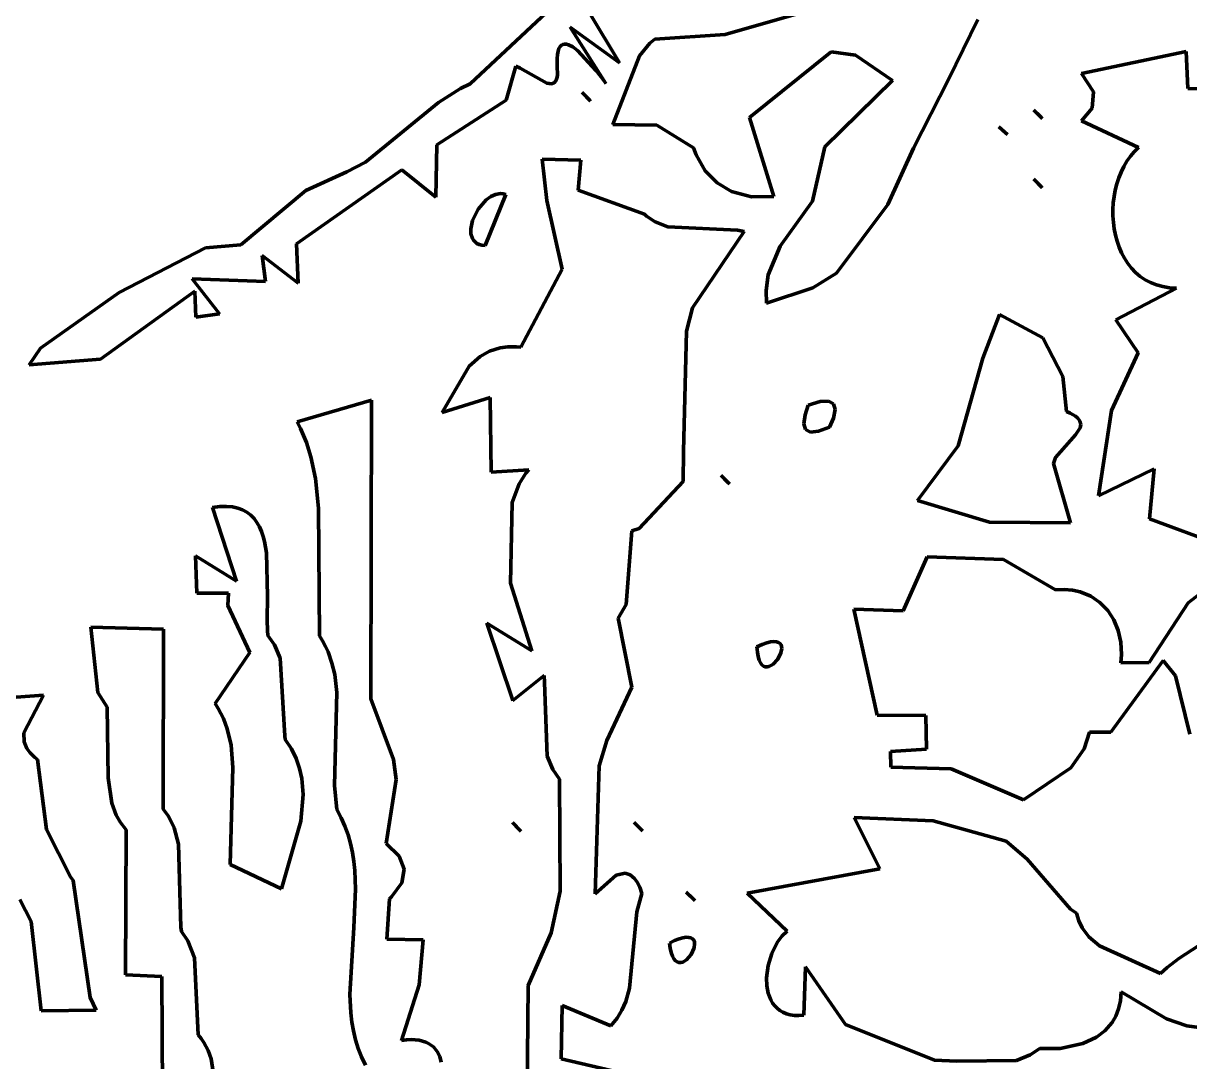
# Model space of a CAD drawing. Header units: millimetres. Extents: x 0 to 6.58, y 0 to 6.88.
# Drawn here: x 0.487 to 1.419, y 1.959 to 2.789 of the extents above; entities that cross this region are included whole.
import ezdxf

# ---------------------------------------------------------------- set-up
doc = ezdxf.new("R2010")
doc.units = ezdxf.units.MM
doc.layers.add('color#020202ff', color=7, linetype='CONTINUOUS', lineweight=100)
doc.layers.add('color#ffffffff', color=7, linetype='CONTINUOUS', lineweight=100)

msp = doc.modelspace()

# ---------------------------------------------------------------- linework, layer by layer
at = {"layer": 'color#020202ff'}
for p, q in [((0.84365, 2.74042), (0.92343, 2.81502)), ((0.93861, 2.79799), (0.96325, 2.75735)), ((1.04767, 2.77985), (1.10441, 2.79632)), ((1.24959, 2.79206), (1.22615, 2.74393)), ((0.96325, 2.75735), (0.92357, 2.78573)), ((0.92357, 2.78573), (0.95231, 2.74068)), ((0.99151, 2.77629), (1.04767, 2.77985)), ((0.91564, 2.77026), (0.91475, 2.76865)), ((0.9167, 2.77139), (0.91564, 2.77026)), ((0.91791, 2.77207), (0.9167, 2.77139)), ((0.91927, 2.77235), (0.91791, 2.77207)), ((0.92075, 2.77225), (0.91927, 2.77235)), ((0.92234, 2.7718), (0.92075, 2.77225)), ((0.92578, 2.76999), (0.92234, 2.7718)), ((0.92949, 2.76717), (0.92578, 2.76999)), ((0.97901, 2.76289), (0.98725, 2.77295)), ((0.98725, 2.77295), (0.99151, 2.77629)), ((0.91327, 2.76068), (0.91322, 2.75686)), ((0.91355, 2.76389), (0.91327, 2.76068)), ((0.91405, 2.76654), (0.91355, 2.76389)), ((0.91475, 2.76865), (0.91405, 2.76654)), ((0.94441, 2.75094), (0.92949, 2.76717)), ((0.95789, 2.70792), (0.97901, 2.76289)), ((1.13225, 2.76601), (1.06718, 2.7135)), ((1.15168, 2.76349), (1.13225, 2.76601)), ((1.18139, 2.74314), (1.15168, 2.76349)), ((1.3325, 2.74881), (1.41622, 2.76643)), ((1.41622, 2.76643), (1.41731, 2.73682)), ((0.88029, 2.75461), (0.87249, 2.72738)), ((0.88378, 2.7531), (0.88029, 2.75461)), ((0.90499, 2.7411), (0.88378, 2.7531)), ((0.91322, 2.75686), (0.91342, 2.75241)), ((0.91342, 2.75241), (0.91355, 2.74985)), ((0.95024, 2.74341), (0.94441, 2.75094)), ((0.90876, 2.74063), (0.90499, 2.7411)), ((0.91078, 2.74132), (0.90876, 2.74063)), ((0.91231, 2.74298), (0.91078, 2.74132)), ((0.91287, 2.74423), (0.91231, 2.74298)), ((0.91326, 2.74578), (0.91287, 2.74423)), ((0.9135, 2.74764), (0.91326, 2.74578)), ((0.91355, 2.74985), (0.9135, 2.74764)), ((0.95231, 2.74068), (0.95024, 2.74341)), ((1.1272, 2.69011), (1.18139, 2.74314)), ((1.22615, 2.74393), (1.19819, 2.689)), ((1.34216, 2.73417), (1.3325, 2.74881)), ((0.81848, 2.72556), (0.83601, 2.73682)), ((0.83601, 2.73682), (0.84365, 2.74042)), ((0.93325, 2.73359), (0.94002, 2.7268)), ((0.93852, 2.7283), (0.93325, 2.73359)), ((1.34109, 2.7211), (1.34216, 2.73417)), ((1.41731, 2.73682), (1.44571, 2.73582)), ((0.76022, 2.67779), (0.81848, 2.72556)), ((0.87249, 2.72738), (0.81724, 2.69183)), ((0.94002, 2.7268), (0.93852, 2.7283)), ((1.06718, 2.7135), (1.08654, 2.65041)), ((1.29433, 2.71957), (1.30112, 2.71281)), ((1.29961, 2.71431), (1.29433, 2.71957)), ((1.30112, 2.71281), (1.29961, 2.71431)), ((1.33235, 2.71098), (1.34109, 2.7211)), ((0.99286, 2.70738), (0.95789, 2.70792)), ((1.02241, 2.68945), (0.99286, 2.70738)), ((1.26634, 2.70619), (1.27331, 2.69992)), ((1.27176, 2.70131), (1.26634, 2.70619)), ((1.37791, 2.68957), (1.33235, 2.71098)), ((1.27331, 2.69992), (1.27176, 2.70131)), ((0.81724, 2.69183), (0.81629, 2.64983)), ((1.02449, 2.68366), (1.02241, 2.68945)), ((1.11741, 2.64678), (1.1272, 2.69011)), ((1.19819, 2.689), (1.17758, 2.64421)), ((1.37149, 2.68263), (1.37455, 2.68627)), ((1.37455, 2.68627), (1.37791, 2.68957)), ((0.74514, 2.67014), (0.76022, 2.67779)), ((0.9014, 2.68039), (0.93221, 2.67958)), ((0.90492, 2.64715), (0.9014, 2.68039)), ((0.93221, 2.67958), (0.93012, 2.65558)), ((1.03157, 2.67111), (1.02449, 2.68366)), ((1.36626, 2.67448), (1.36872, 2.67869)), ((1.36872, 2.67869), (1.37149, 2.68263)), ((0.78905, 2.67166), (0.70483, 2.61271)), ((0.71238, 2.65531), (0.74514, 2.67014)), ((0.81629, 2.64983), (0.78905, 2.67166)), ((1.04109, 2.66139), (1.03157, 2.67111)), ((1.36223, 2.66537), (1.36409, 2.67003)), ((1.36409, 2.67003), (1.36626, 2.67448)), ((1.05265, 2.65458), (1.04109, 2.66139)), ((1.29428, 2.6642), (1.30103, 2.65739)), ((1.29953, 2.6589), (1.29428, 2.6642)), ((1.30103, 2.65739), (1.29953, 2.6589)), ((1.35943, 2.65557), (1.36068, 2.66054)), ((1.36068, 2.66054), (1.36223, 2.66537)), ((0.6604, 2.61184), (0.71238, 2.65531)), ((0.87215, 2.65216), (0.85571, 2.6113)), ((0.85649, 2.64769), (0.8602, 2.65041)), ((0.8602, 2.65041), (0.86412, 2.65219)), ((0.86412, 2.65219), (0.86814, 2.65284)), ((0.86814, 2.65284), (0.87015, 2.65268)), ((0.87015, 2.65268), (0.87215, 2.65216)), ((0.93012, 2.65558), (0.98323, 2.63644)), ((1.06871, 2.65031), (1.05265, 2.65458)), ((1.08654, 2.65041), (1.06871, 2.65031)), ((1.35787, 2.64534), (1.35849, 2.65049)), ((1.35849, 2.65049), (1.35943, 2.65557)), ((0.84572, 2.63134), (0.85008, 2.64023)), ((0.85008, 2.64023), (0.85649, 2.64769)), ((0.91729, 2.59245), (0.90492, 2.64715)), ((1.09153, 2.61067), (1.11741, 2.64678)), ((1.17758, 2.64421), (1.1365, 2.58929)), ((1.35756, 2.64015), (1.35787, 2.64534)), ((1.35757, 2.63495), (1.35756, 2.64015)), ((0.84429, 2.62467), (0.84572, 2.63134)), ((0.98323, 2.63644), (0.98474, 2.63486)), ((0.98474, 2.63486), (0.99167, 2.63015)), ((0.99167, 2.63015), (1.00175, 2.62629)), ((1.3579, 2.62978), (1.35757, 2.63495)), ((1.35855, 2.62466), (1.3579, 2.62978)), ((0.84441, 2.62058), (0.84429, 2.62467)), ((0.84551, 2.617), (0.84441, 2.62058)), ((1.00175, 2.62629), (1.05758, 2.62356)), ((1.06289, 2.62261), (1.02161, 2.56145)), ((1.05758, 2.62356), (1.06289, 2.62261)), ((1.35953, 2.61964), (1.35855, 2.62466)), ((0.63216, 2.60932), (0.6604, 2.61184)), ((0.70483, 2.61271), (0.70616, 2.58124)), ((0.84646, 2.61547), (0.84551, 2.617)), ((0.84769, 2.61414), (0.84646, 2.61547)), ((0.84922, 2.61303), (0.84769, 2.61414)), ((0.85106, 2.61217), (0.84922, 2.61303)), ((0.85322, 2.61159), (0.85106, 2.61217)), ((0.85571, 2.6113), (0.85322, 2.61159)), ((1.08196, 2.58791), (1.09153, 2.61067)), ((1.36083, 2.61473), (1.35953, 2.61964)), ((1.36246, 2.60999), (1.36083, 2.61473)), ((0.56322, 2.57383), (0.63216, 2.60932)), ((0.70616, 2.58124), (0.67744, 2.6032)), ((0.67744, 2.6032), (0.68015, 2.5826)), ((1.36442, 2.60543), (1.36246, 2.60999)), ((1.36672, 2.6011), (1.36442, 2.60543)), ((0.88422, 2.52992), (0.91729, 2.59245)), ((1.36935, 2.59703), (1.36672, 2.6011)), ((1.37232, 2.59324), (1.36935, 2.59703)), ((1.37562, 2.58977), (1.37232, 2.59324)), ((0.68015, 2.5826), (0.62147, 2.58458)), ((0.62147, 2.58458), (0.64331, 2.55675)), ((1.08025, 2.57536), (1.08196, 2.58791)), ((1.1365, 2.58929), (1.11767, 2.57746)), ((1.37928, 2.58666), (1.37562, 2.58977)), ((1.38327, 2.58394), (1.37928, 2.58666)), ((1.38761, 2.58164), (1.38327, 2.58394)), ((0.50029, 2.52928), (0.56322, 2.57383)), ((0.62376, 2.57478), (0.54828, 2.52045)), ((0.62457, 2.55415), (0.62376, 2.57478)), ((1.08073, 2.56527), (1.08025, 2.57536)), ((1.11767, 2.57746), (1.08073, 2.56527)), ((1.35985, 2.55177), (1.4085, 2.5773)), ((1.39231, 2.57979), (1.38761, 2.58164)), ((1.39735, 2.57843), (1.39231, 2.57979)), ((1.40275, 2.57759), (1.39735, 2.57843)), ((1.4085, 2.5773), (1.40275, 2.57759)), ((0.64331, 2.55675), (0.62457, 2.55415)), ((1.02161, 2.56145), (1.01672, 2.54286)), ((1.25363, 2.52131), (1.26681, 2.55615)), ((1.26681, 2.55615), (1.30141, 2.53741)), ((1.37764, 2.52559), (1.35985, 2.55177)), ((1.01672, 2.54286), (1.01435, 2.44677)), ((1.30141, 2.53741), (1.31764, 2.50666)), ((0.49123, 2.51584), (0.50029, 2.52928)), ((0.85178, 2.52261), (0.85929, 2.52689)), ((0.85929, 2.52689), (0.86776, 2.5296)), ((0.86776, 2.5296), (0.87397, 2.5304)), ((0.87397, 2.5304), (0.88068, 2.53032)), ((0.88068, 2.53032), (0.88422, 2.52992)), ((0.54828, 2.52045), (0.49123, 2.51584)), ((0.84307, 2.51488), (0.85178, 2.52261)), ((1.23395, 2.45111), (1.25363, 2.52131)), ((1.35648, 2.47947), (1.37764, 2.52559)), ((0.8214, 2.47771), (0.84307, 2.51488)), ((1.31764, 2.50666), (1.32055, 2.47854)), ((0.8598, 2.48981), (0.8214, 2.47771)), ((0.86046, 2.43026), (0.8598, 2.48981)), ((0.70543, 2.47048), (0.76485, 2.48778)), ((0.76485, 2.48778), (0.76432, 2.24908)), ((1.11149, 2.47596), (1.11407, 2.48366)), ((1.11407, 2.48366), (1.12342, 2.48649)), ((1.12342, 2.48649), (1.1301, 2.48687)), ((1.1301, 2.48687), (1.1341, 2.48482)), ((1.13544, 2.48033), (1.13409, 2.4734)), ((1.1341, 2.48482), (1.13544, 2.48033)), ((1.11048, 2.46871), (1.11149, 2.47596)), ((1.13409, 2.4734), (1.13109, 2.46609)), ((1.32055, 2.47854), (1.32338, 2.47731)), ((1.32338, 2.47731), (1.32575, 2.47605)), ((1.32575, 2.47605), (1.32768, 2.47478)), ((1.32768, 2.47478), (1.32921, 2.4735)), ((1.32921, 2.4735), (1.33036, 2.4722)), ((1.33036, 2.4722), (1.33115, 2.47089)), ((1.33115, 2.47089), (1.33177, 2.46822)), ((1.34592, 2.4112), (1.35648, 2.47947)), ((0.7082, 2.46498), (0.70543, 2.47048)), ((0.71286, 2.45381), (0.7082, 2.46498)), ((1.11194, 2.4641), (1.11048, 2.46871)), ((1.11586, 2.46212), (1.11194, 2.4641)), ((1.12224, 2.46279), (1.11586, 2.46212)), ((1.13109, 2.46609), (1.12224, 2.46279)), ((1.33128, 2.46549), (1.32777, 2.45988)), ((1.33177, 2.46822), (1.33128, 2.46549)), ((0.71646, 2.44244), (0.71286, 2.45381)), ((1.32777, 2.45988), (1.31177, 2.44175)), ((1.01435, 2.44677), (1.01405, 2.42279)), ((1.20139, 2.40744), (1.23395, 2.45111)), ((0.72014, 2.42508), (0.71646, 2.44244)), ((1.31046, 2.43855), (1.31013, 2.43693)), ((1.31013, 2.43693), (1.32372, 2.38969)), ((1.31177, 2.44175), (1.31046, 2.43855)), ((0.7225, 2.40146), (0.72014, 2.42508)), ((0.89054, 2.43189), (0.86046, 2.43026)), ((0.88304, 2.4208), (0.88839, 2.4292)), ((0.88839, 2.4292), (0.89054, 2.43189)), ((1.04438, 2.42758), (1.05099, 2.42068)), ((1.04952, 2.42221), (1.04438, 2.42758)), ((1.39057, 2.43277), (1.34592, 2.4112)), ((1.38686, 2.39272), (1.39057, 2.43277)), ((0.87732, 2.40593), (0.88304, 2.4208)), ((1.01405, 2.42279), (0.97895, 2.38523)), ((1.05099, 2.42068), (1.04952, 2.42221)), ((0.87608, 2.34146), (0.87732, 2.40593)), ((1.25897, 2.3901), (1.20139, 2.40744)), ((0.63778, 2.40199), (0.64361, 2.40268)), ((0.65689, 2.34304), (0.63778, 2.40199)), ((0.64361, 2.40268), (0.64891, 2.4028)), ((0.64891, 2.4028), (0.65371, 2.40236)), ((0.65371, 2.40236), (0.65803, 2.40141)), ((0.65803, 2.40141), (0.66189, 2.39997)), ((0.66189, 2.39997), (0.66533, 2.39807)), ((0.66533, 2.39807), (0.66836, 2.39575)), ((0.72322, 2.29939), (0.7225, 2.40146)), ((0.66836, 2.39575), (0.67101, 2.39303)), ((0.67101, 2.39303), (0.67331, 2.38995)), ((0.67331, 2.38995), (0.67527, 2.38654)), ((1.32372, 2.38969), (1.25897, 2.3901)), ((1.44454, 2.37134), (1.38686, 2.39272)), ((0.67527, 2.38654), (0.67693, 2.38282)), ((0.67693, 2.38282), (0.67831, 2.37883)), ((0.67831, 2.37883), (0.67942, 2.37461)), ((0.97287, 2.38328), (0.96837, 2.32435)), ((0.97895, 2.38523), (0.97287, 2.38328)), ((0.67942, 2.37461), (0.68098, 2.36556)), ((0.62515, 2.33333), (0.62429, 2.36334)), ((0.62429, 2.36334), (0.65689, 2.34304)), ((0.68098, 2.36556), (0.68185, 2.3309)), ((1.18988, 2.31924), (1.20906, 2.36233)), ((1.20906, 2.36233), (1.26999, 2.36044)), ((1.26999, 2.36044), (1.31158, 2.3361)), ((0.89307, 2.28744), (0.87608, 2.34146)), ((0.65054, 2.33333), (0.62515, 2.33333)), ((0.65005, 2.32346), (0.65054, 2.33333)), ((0.68185, 2.3309), (0.6815, 2.31195)), ((1.31158, 2.3361), (1.31862, 2.33638)), ((1.31862, 2.33638), (1.32524, 2.33579)), ((1.32524, 2.33579), (1.33144, 2.33439)), ((1.33144, 2.33439), (1.33988, 2.33089)), ((1.33988, 2.33089), (1.34722, 2.32587)), ((1.41763, 2.32579), (1.42702, 2.33283)), ((0.66766, 2.2859), (0.65005, 2.32346)), ((0.96837, 2.32435), (0.96204, 2.31346)), ((1.34722, 2.32587), (1.35337, 2.31952)), ((1.38648, 2.27791), (1.41763, 2.32579)), ((0.96204, 2.31346), (0.97295, 2.25817)), ((1.16914, 2.23597), (1.15034, 2.32054)), ((1.15034, 2.32054), (1.18988, 2.31924)), ((1.35337, 2.31952), (1.35825, 2.31202)), ((0.54045, 2.30627), (0.59854, 2.3046)), ((0.54602, 2.25413), (0.54045, 2.30627)), ((0.59854, 2.3046), (0.59838, 2.16086)), ((0.6815, 2.31195), (0.68172, 2.30352)), ((0.68172, 2.30352), (0.68201, 2.29967)), ((0.87776, 2.2476), (0.85714, 2.30934)), ((0.85714, 2.30934), (0.89307, 2.28744)), ((1.35825, 2.31202), (1.36178, 2.30356)), ((1.36178, 2.30356), (1.36388, 2.29432)), ((0.68201, 2.29967), (0.68733, 2.29217)), ((0.72584, 2.29519), (0.72322, 2.29939)), ((0.72814, 2.29091), (0.72584, 2.29519)), ((1.07723, 2.29238), (1.08086, 2.29366)), ((1.08086, 2.29366), (1.08395, 2.29442)), ((1.08395, 2.29442), (1.08652, 2.29471)), ((1.08652, 2.29471), (1.0886, 2.29457)), ((1.0886, 2.29457), (1.09024, 2.29406)), ((1.09024, 2.29406), (1.09145, 2.29322)), ((1.36388, 2.29432), (1.36446, 2.28448)), ((0.63999, 2.24526), (0.66766, 2.2859)), ((0.68733, 2.29217), (0.69196, 2.28145)), ((0.73014, 2.28654), (0.72814, 2.29091)), ((0.73329, 2.27758), (0.73014, 2.28654)), ((1.07302, 2.29053), (1.07723, 2.29238)), ((1.07337, 2.28626), (1.07302, 2.29053)), ((1.07397, 2.28273), (1.07337, 2.28626)), ((1.09223, 2.28583), (1.08958, 2.28059)), ((1.09145, 2.29322), (1.09227, 2.2921)), ((1.09285, 2.28923), (1.09223, 2.28583)), ((1.09227, 2.2921), (1.09272, 2.29076)), ((1.09272, 2.29076), (1.09285, 2.28923)), ((1.36446, 2.28448), (1.36396, 2.27769)), ((0.69196, 2.28145), (0.69564, 2.2194)), ((0.73547, 2.26834), (0.73329, 2.27758)), ((1.0748, 2.27989), (1.07397, 2.28273)), ((1.07581, 2.2777), (1.0748, 2.27989)), ((1.07697, 2.2761), (1.07581, 2.2777)), ((1.07827, 2.27506), (1.07697, 2.2761)), ((1.07967, 2.27451), (1.07827, 2.27506)), ((1.0856, 2.27635), (1.08262, 2.27472)), ((1.08958, 2.28059), (1.0856, 2.27635)), ((1.39778, 2.27959), (1.35585, 2.22222)), ((1.36396, 2.27769), (1.38648, 2.27791)), ((1.40766, 2.2674), (1.39778, 2.27959)), ((0.7372, 2.25407), (0.73547, 2.26834)), ((0.90291, 2.26772), (0.87776, 2.2476)), ((0.90307, 2.26192), (0.90291, 2.26772)), ((1.08113, 2.27442), (1.07967, 2.27451)), ((1.08262, 2.27472), (1.08113, 2.27442)), ((1.4189, 2.22079), (1.40766, 2.2674)), ((0.90525, 2.20316), (0.90307, 2.26192)), ((0.97295, 2.25817), (0.95291, 2.21576)), ((0.44193, 2.24736), (0.5027, 2.2518)), ((0.5027, 2.2518), (0.487, 2.22171)), ((0.55361, 2.24221), (0.54602, 2.25413)), ((0.73531, 2.17976), (0.7372, 2.25407)), ((0.76432, 2.24908), (0.78243, 2.20034)), ((0.55441, 2.18592), (0.55361, 2.24221)), ((0.64246, 2.24132), (0.63999, 2.24526)), ((0.64655, 2.23322), (0.64246, 2.24132)), ((0.64963, 2.22486), (0.64655, 2.23322)), ((1.20805, 2.23567), (1.16914, 2.23597)), ((1.20841, 2.20878), (1.20805, 2.23567)), ((0.487, 2.22171), (0.4873, 2.21458)), ((0.65261, 2.21191), (0.64963, 2.22486)), ((0.69564, 2.2194), (0.69595, 2.2165)), ((1.33871, 2.22222), (1.33444, 2.20888)), ((1.35585, 2.22222), (1.33871, 2.22222)), ((0.4873, 2.21458), (0.4895, 2.20927)), ((0.65418, 2.19406), (0.65261, 2.21191)), ((0.69595, 2.2165), (0.70085, 2.20905)), ((0.95291, 2.21576), (0.94678, 2.19533)), ((0.4895, 2.20927), (0.49208, 2.20576)), ((0.49208, 2.20576), (0.49565, 2.20228)), ((0.49565, 2.20228), (0.49784, 2.20055)), ((0.49784, 2.20055), (0.5052, 2.14456)), ((0.70085, 2.20905), (0.70462, 2.20132)), ((0.70462, 2.20132), (0.70733, 2.19333)), ((0.78243, 2.20034), (0.78473, 2.18436)), ((0.90988, 2.19242), (0.90525, 2.20316)), ((1.17965, 2.20695), (1.20841, 2.20878)), ((1.17995, 2.19428), (1.17965, 2.20695)), ((1.33444, 2.20888), (1.32394, 2.19373)), ((0.65201, 2.11645), (0.65418, 2.19406)), ((0.70733, 2.19333), (0.7091, 2.18515)), ((0.9152, 2.18485), (0.90988, 2.19242)), ((0.94678, 2.19533), (0.94377, 2.09312)), ((1.22835, 2.19297), (1.17995, 2.19428)), ((1.28603, 2.16835), (1.22835, 2.19297)), ((1.32394, 2.19373), (1.28603, 2.16835)), ((0.55732, 2.16555), (0.55441, 2.18592)), ((0.7091, 2.18515), (0.71015, 2.17258)), ((0.78473, 2.18436), (0.77673, 2.13342)), ((0.91567, 2.09528), (0.9152, 2.18485)), ((0.71015, 2.17258), (0.70841, 2.15119)), ((0.73706, 2.16053), (0.73531, 2.17976)), ((0.5609, 2.15604), (0.55732, 2.16555)), ((0.56434, 2.15004), (0.5609, 2.15604)), ((0.59838, 2.16086), (0.60254, 2.15503)), ((0.60254, 2.15503), (0.60713, 2.1458)), ((0.74068, 2.15396), (0.73706, 2.16053)), ((0.74371, 2.14723), (0.74068, 2.15396)), ((1.17116, 2.11317), (1.1508, 2.15398)), ((1.1508, 2.15398), (1.21381, 2.15145)), ((0.5052, 2.14456), (0.52426, 2.10663)), ((0.56875, 2.14435), (0.56434, 2.15004)), ((0.56817, 2.02838), (0.56875, 2.14435)), ((0.60713, 2.1458), (0.6107, 2.13273)), ((0.70841, 2.15119), (0.69284, 2.09721)), ((0.74619, 2.14036), (0.74371, 2.14723)), ((0.87766, 2.15017), (0.88425, 2.14323)), ((0.88279, 2.14477), (0.87766, 2.15017)), ((0.88425, 2.14323), (0.88279, 2.14477)), ((0.97473, 2.15013), (0.98145, 2.14351)), ((0.97996, 2.14499), (0.97473, 2.15013)), ((0.98145, 2.14351), (0.97996, 2.14499)), ((1.21381, 2.15145), (1.27233, 2.1353)), ((0.74817, 2.13335), (0.74619, 2.14036)), ((1.27233, 2.1353), (1.289, 2.12066)), ((0.6107, 2.13273), (0.6125, 2.06642)), ((0.74969, 2.12622), (0.74817, 2.13335)), ((0.75079, 2.11897), (0.74969, 2.12622)), ((0.77673, 2.13342), (0.78702, 2.12327)), ((0.69284, 2.09721), (0.65201, 2.11645)), ((0.75153, 2.11163), (0.75079, 2.11897)), ((0.78702, 2.12327), (0.79114, 2.11277)), ((1.289, 2.12066), (1.32355, 2.08072)), ((0.75208, 2.0967), (0.75153, 2.11163)), ((0.79114, 2.11277), (0.78911, 2.10192)), ((0.94377, 2.09312), (0.96052, 2.1081)), ((0.96052, 2.1081), (0.96761, 2.10954)), ((0.96761, 2.10954), (0.97158, 2.10839)), ((0.97158, 2.10839), (0.97521, 2.10544)), ((1.06516, 2.09364), (1.17116, 2.11317)), ((0.52426, 2.10663), (0.52641, 2.10368)), ((0.52641, 2.10368), (0.54, 2.01023)), ((0.78911, 2.10192), (0.78092, 2.09072)), ((0.97521, 2.10544), (0.97738, 2.10237)), ((0.97738, 2.10237), (0.97931, 2.09833)), ((0.97931, 2.09833), (0.98098, 2.09327)), ((0.49294, 2.07103), (0.48369, 2.08865)), ((0.75069, 2.06619), (0.75208, 2.0967)), ((0.77924, 2.08909), (0.77707, 2.05682)), ((0.78092, 2.09072), (0.77924, 2.08909)), ((0.90851, 2.06199), (0.91567, 2.09528)), ((0.98098, 2.09327), (0.97696, 2.07865)), ((1.01655, 2.09454), (1.02338, 2.08781)), ((1.02186, 2.08931), (1.01655, 2.09454)), ((1.02338, 2.08781), (1.02186, 2.08931)), ((1.09722, 2.06336), (1.06516, 2.09364)), ((1.32355, 2.08072), (1.32836, 2.0777)), ((0.50082, 1.99969), (0.49294, 2.07103)), ((0.97696, 2.07865), (0.97112, 2.01762)), ((1.32836, 2.0777), (1.33037, 2.07138)), ((1.33037, 2.07138), (1.33306, 2.06584)), ((0.6125, 2.06642), (0.61294, 2.06305)), ((0.61294, 2.06305), (0.61808, 2.05551)), ((0.74766, 2.01272), (0.75069, 2.06619)), ((0.89003, 2.01975), (0.90851, 2.06199)), ((1.09295, 2.05916), (1.09722, 2.06336)), ((1.33306, 2.06584), (1.33821, 2.05882)), ((1.41029, 2.0414), (1.44213, 2.06229)), ((0.61808, 2.05551), (0.62333, 2.04203)), ((0.77707, 2.05682), (0.80618, 2.05636)), ((0.80618, 2.05636), (0.80296, 2.02045)), ((1.00298, 2.05377), (1.00714, 2.05574)), ((1.00359, 2.04956), (1.00298, 2.05377)), ((1.00714, 2.05574), (1.01075, 2.05713)), ((1.01075, 2.05713), (1.01383, 2.05799)), ((1.01383, 2.05799), (1.01643, 2.05837)), ((1.01643, 2.05837), (1.01856, 2.05831)), ((1.01856, 2.05831), (1.02025, 2.05786)), ((1.02025, 2.05786), (1.02153, 2.05707)), ((1.02153, 2.05707), (1.02243, 2.056)), ((1.02243, 2.056), (1.02297, 2.05469)), ((1.02319, 2.05319), (1.02277, 2.04981)), ((1.02297, 2.05469), (1.02319, 2.05319)), ((1.0848, 2.04537), (1.08924, 2.05411)), ((1.08924, 2.05411), (1.09295, 2.05916)), ((1.33821, 2.05882), (1.3468, 2.05143)), ((1.3468, 2.05143), (1.39568, 2.02931)), ((0.62333, 2.04203), (0.62641, 1.98036)), ((1.00442, 2.04609), (1.00359, 2.04956)), ((1.00542, 2.04332), (1.00442, 2.04609)), ((1.00658, 2.04119), (1.00542, 2.04332)), ((1.02039, 2.04454), (1.01661, 2.04021)), ((1.02277, 2.04981), (1.02039, 2.04454)), ((1.0819, 2.03578), (1.0848, 2.04537)), ((1.00787, 2.03966), (1.00658, 2.04119)), ((1.00925, 2.03867), (1.00787, 2.03966)), ((1.01069, 2.03818), (1.00925, 2.03867)), ((1.01218, 2.03814), (1.01069, 2.03818)), ((1.01369, 2.0385), (1.01218, 2.03814)), ((1.01661, 2.04021), (1.01369, 2.0385)), ((1.08071, 2.02598), (1.0819, 2.03578)), ((1.11181, 2.03466), (1.11048, 1.99612)), ((1.14381, 1.98858), (1.11181, 2.03466)), ((1.39568, 2.02931), (1.4008, 2.03428)), ((1.4008, 2.03428), (1.41029, 2.0414)), ((0.59737, 2.0269), (0.56817, 2.02838)), ((0.59794, 1.92457), (0.59737, 2.0269)), ((1.08095, 2.01964), (1.08071, 2.02598)), ((0.80296, 2.02045), (0.789, 1.97598)), ((0.88914, 1.92808), (0.89003, 2.01975)), ((0.97112, 2.01762), (0.96808, 2.00697)), ((1.08208, 2.01367), (1.08095, 2.01964)), ((1.36414, 2.01482), (1.36352, 2.00767)), ((1.40043, 1.99318), (1.36414, 2.01482)), ((0.54, 2.01023), (0.54469, 2.00009)), ((0.74838, 1.9979), (0.74766, 2.01272)), ((0.96808, 2.00697), (0.96511, 2.00021)), ((1.08415, 2.00826), (1.08208, 2.01367)), ((1.08555, 2.00582), (1.08415, 2.00826)), ((1.08721, 2.00359), (1.08555, 2.00582)), ((1.36352, 2.00767), (1.36206, 2.00121)), ((0.54469, 2.00009), (0.50082, 1.99969)), ((0.74922, 1.99063), (0.74838, 1.9979)), ((0.91718, 2.00384), (0.91663, 1.96115)), ((0.95629, 1.9877), (0.91718, 2.00384)), ((0.96511, 2.00021), (0.96123, 1.99377)), ((1.08914, 2.0016), (1.08721, 2.00359)), ((1.09133, 1.99986), (1.08914, 2.0016)), ((1.0938, 1.9984), (1.09133, 1.99986)), ((1.09654, 1.99725), (1.0938, 1.9984)), ((1.09958, 1.99642), (1.09654, 1.99725)), ((1.10291, 1.99594), (1.09958, 1.99642)), ((1.10654, 1.99583), (1.10291, 1.99594)), ((1.11048, 1.99612), (1.10654, 1.99583)), ((1.35981, 1.99541), (1.35685, 1.99025)), ((1.36206, 2.00121), (1.35981, 1.99541)), ((0.75045, 1.98346), (0.74922, 1.99063)), ((0.96123, 1.99377), (0.95629, 1.9877)), ((1.21506, 1.9601), (1.14381, 1.98858)), ((1.35685, 1.99025), (1.35121, 1.98367)), ((1.41656, 1.9875), (1.40043, 1.99318)), ((1.42636, 1.98621), (1.41656, 1.9875)), ((0.62641, 1.98036), (0.62887, 1.97738)), ((0.62887, 1.97738), (0.63099, 1.9743)), ((0.75211, 1.97641), (0.75045, 1.98346)), ((0.79287, 1.97642), (0.79648, 1.97658)), ((0.79648, 1.97658), (0.79981, 1.97645)), ((1.34433, 1.97842), (1.33363, 1.97336)), ((1.35121, 1.98367), (1.34433, 1.97842)), ((0.63099, 1.9743), (0.63435, 1.96791)), ((0.63435, 1.96791), (0.63668, 1.96123)), ((0.75423, 1.96949), (0.75211, 1.97641)), ((0.75687, 1.96272), (0.75423, 1.96949)), ((0.789, 1.97598), (0.79287, 1.97642)), ((0.79981, 1.97645), (0.80289, 1.97606)), ((0.80289, 1.97606), (0.80571, 1.97542)), ((0.80571, 1.97542), (0.80827, 1.97455)), ((0.80827, 1.97455), (0.81059, 1.97346)), ((0.81059, 1.97346), (0.8145, 1.97067)), ((0.8145, 1.97067), (0.81746, 1.96717)), ((1.29925, 1.96948), (1.29153, 1.96426)), ((1.31536, 1.96955), (1.29925, 1.96948)), ((1.33363, 1.97336), (1.31536, 1.96955)), ((0.63668, 1.96123), (0.63898, 1.94722)), ((0.76007, 1.9561), (0.75687, 1.96272)), ((0.81746, 1.96717), (0.81952, 1.96308)), ((0.81952, 1.96308), (0.82071, 1.9585)), ((0.91663, 1.96115), (0.99985, 1.94173)), ((1.23291, 1.95935), (1.21506, 1.9601)), ((1.28059, 1.95991), (1.23291, 1.95935)), ((1.29153, 1.96426), (1.28059, 1.95991))]:
    msp.add_line(p, q, dxfattribs=at)
at = {"layer": 'color#ffffffff'}
for p, q in [((0.92343, 2.81502), (0.84365, 2.74042)), ((0.96325, 2.75735), (0.93861, 2.79799)), ((1.10441, 2.79632), (1.04767, 2.77985)), ((1.22615, 2.74393), (1.24959, 2.79206)), ((0.95231, 2.74068), (0.92357, 2.78573)), ((0.92357, 2.78573), (0.96325, 2.75735)), ((1.04767, 2.77985), (0.99151, 2.77629)), ((0.91475, 2.76865), (0.91564, 2.77026)), ((0.91564, 2.77026), (0.9167, 2.77139)), ((0.9167, 2.77139), (0.91791, 2.77207)), ((0.91791, 2.77207), (0.91927, 2.77235)), ((0.91927, 2.77235), (0.92075, 2.77225)), ((0.92075, 2.77225), (0.92234, 2.7718)), ((0.92234, 2.7718), (0.92578, 2.76999)), ((0.92578, 2.76999), (0.92949, 2.76717)), ((0.98725, 2.77295), (0.97901, 2.76289)), ((0.99151, 2.77629), (0.98725, 2.77295)), ((0.91322, 2.75686), (0.91327, 2.76068)), ((0.91327, 2.76068), (0.91355, 2.76389)), ((0.91355, 2.76389), (0.91405, 2.76654)), ((0.91405, 2.76654), (0.91475, 2.76865)), ((0.92949, 2.76717), (0.94441, 2.75094)), ((0.97901, 2.76289), (0.95789, 2.70792)), ((1.06718, 2.7135), (1.13225, 2.76601)), ((1.13225, 2.76601), (1.15168, 2.76349)), ((1.15168, 2.76349), (1.18139, 2.74314)), ((1.41622, 2.76643), (1.3325, 2.74881)), ((1.41731, 2.73682), (1.41622, 2.76643)), ((0.87249, 2.72738), (0.88029, 2.75461)), ((0.88029, 2.75461), (0.88378, 2.7531)), ((0.88378, 2.7531), (0.90499, 2.7411)), ((0.91342, 2.75241), (0.91322, 2.75686)), ((0.91355, 2.74985), (0.91342, 2.75241)), ((0.94441, 2.75094), (0.95024, 2.74341)), ((0.90499, 2.7411), (0.90876, 2.74063)), ((0.90876, 2.74063), (0.91078, 2.74132)), ((0.91078, 2.74132), (0.91231, 2.74298)), ((0.91231, 2.74298), (0.91287, 2.74423)), ((0.91287, 2.74423), (0.91326, 2.74578)), ((0.91326, 2.74578), (0.9135, 2.74764)), ((0.9135, 2.74764), (0.91355, 2.74985)), ((0.95024, 2.74341), (0.95231, 2.74068)), ((1.18139, 2.74314), (1.1272, 2.69011)), ((1.19819, 2.689), (1.22615, 2.74393)), ((1.3325, 2.74881), (1.34216, 2.73417)), ((0.83601, 2.73682), (0.81848, 2.72556)), ((0.84365, 2.74042), (0.83601, 2.73682)), ((0.93325, 2.73359), (0.93852, 2.7283)), ((0.94002, 2.7268), (0.93325, 2.73359)), ((1.34216, 2.73417), (1.34109, 2.7211)), ((1.44571, 2.73582), (1.41731, 2.73682)), ((0.81848, 2.72556), (0.76022, 2.67779)), ((0.81724, 2.69183), (0.87249, 2.72738)), ((0.93852, 2.7283), (0.94002, 2.7268)), ((1.08654, 2.65041), (1.06718, 2.7135)), ((1.29433, 2.71957), (1.29961, 2.71431)), ((1.30112, 2.71281), (1.29433, 2.71957)), ((1.29961, 2.71431), (1.30112, 2.71281)), ((1.34109, 2.7211), (1.33235, 2.71098)), ((0.95789, 2.70792), (0.99286, 2.70738)), ((0.99286, 2.70738), (1.02241, 2.68945)), ((1.26634, 2.70619), (1.27176, 2.70131)), ((1.27331, 2.69992), (1.26634, 2.70619)), ((1.33235, 2.71098), (1.37791, 2.68957)), ((1.27176, 2.70131), (1.27331, 2.69992)), ((0.81629, 2.64983), (0.81724, 2.69183)), ((1.02241, 2.68945), (1.02449, 2.68366)), ((1.1272, 2.69011), (1.11741, 2.64678)), ((1.17758, 2.64421), (1.19819, 2.689)), ((1.37455, 2.68627), (1.37149, 2.68263)), ((1.37791, 2.68957), (1.37455, 2.68627)), ((0.76022, 2.67779), (0.74514, 2.67014)), ((0.9014, 2.68039), (0.90492, 2.64715)), ((0.93221, 2.67958), (0.9014, 2.68039)), ((0.93012, 2.65558), (0.93221, 2.67958)), ((1.02449, 2.68366), (1.03157, 2.67111)), ((1.36872, 2.67869), (1.36626, 2.67448)), ((1.37149, 2.68263), (1.36872, 2.67869)), ((0.70483, 2.61271), (0.78905, 2.67166)), ((0.74514, 2.67014), (0.71238, 2.65531)), ((0.78905, 2.67166), (0.81629, 2.64983)), ((1.03157, 2.67111), (1.04109, 2.66139)), ((1.36409, 2.67003), (1.36223, 2.66537)), ((1.36626, 2.67448), (1.36409, 2.67003)), ((1.04109, 2.66139), (1.05265, 2.65458)), ((1.29428, 2.6642), (1.29953, 2.6589)), ((1.30103, 2.65739), (1.29428, 2.6642)), ((1.29953, 2.6589), (1.30103, 2.65739)), ((1.36068, 2.66054), (1.35943, 2.65557)), ((1.36223, 2.66537), (1.36068, 2.66054)), ((0.71238, 2.65531), (0.6604, 2.61184)), ((0.85571, 2.6113), (0.87215, 2.65216)), ((0.8602, 2.65041), (0.85649, 2.64769)), ((0.86412, 2.65219), (0.8602, 2.65041)), ((0.86814, 2.65284), (0.86412, 2.65219)), ((0.87015, 2.65268), (0.86814, 2.65284)), ((0.87215, 2.65216), (0.87015, 2.65268)), ((0.98323, 2.63644), (0.93012, 2.65558)), ((1.05265, 2.65458), (1.06871, 2.65031)), ((1.06871, 2.65031), (1.08654, 2.65041)), ((1.35849, 2.65049), (1.35787, 2.64534)), ((1.35943, 2.65557), (1.35849, 2.65049)), ((0.85008, 2.64023), (0.84572, 2.63134)), ((0.85649, 2.64769), (0.85008, 2.64023)), ((0.90492, 2.64715), (0.91729, 2.59245)), ((1.11741, 2.64678), (1.09153, 2.61067)), ((1.1365, 2.58929), (1.17758, 2.64421)), ((1.35787, 2.64534), (1.35756, 2.64015)), ((1.35756, 2.64015), (1.35757, 2.63495)), ((0.84572, 2.63134), (0.84429, 2.62467)), ((0.98474, 2.63486), (0.98323, 2.63644)), ((0.99167, 2.63015), (0.98474, 2.63486)), ((1.00175, 2.62629), (0.99167, 2.63015)), ((1.35757, 2.63495), (1.3579, 2.62978)), ((1.3579, 2.62978), (1.35855, 2.62466)), ((0.84429, 2.62467), (0.84441, 2.62058)), ((0.84441, 2.62058), (0.84551, 2.617)), ((1.05758, 2.62356), (1.00175, 2.62629)), ((1.02161, 2.56145), (1.06289, 2.62261)), ((1.06289, 2.62261), (1.05758, 2.62356)), ((1.35855, 2.62466), (1.35953, 2.61964)), ((0.6604, 2.61184), (0.63216, 2.60932)), ((0.70616, 2.58124), (0.70483, 2.61271)), ((0.84551, 2.617), (0.84646, 2.61547)), ((0.84646, 2.61547), (0.84769, 2.61414)), ((0.84769, 2.61414), (0.84922, 2.61303)), ((0.84922, 2.61303), (0.85106, 2.61217)), ((0.85106, 2.61217), (0.85322, 2.61159)), ((0.85322, 2.61159), (0.85571, 2.6113)), ((1.09153, 2.61067), (1.08196, 2.58791)), ((1.35953, 2.61964), (1.36083, 2.61473)), ((1.36083, 2.61473), (1.36246, 2.60999)), ((0.63216, 2.60932), (0.56322, 2.57383)), ((0.68015, 2.5826), (0.67744, 2.6032)), ((0.67744, 2.6032), (0.70616, 2.58124)), ((1.36246, 2.60999), (1.36442, 2.60543)), ((1.36442, 2.60543), (1.36672, 2.6011)), ((0.91729, 2.59245), (0.88422, 2.52992)), ((1.36672, 2.6011), (1.36935, 2.59703)), ((1.36935, 2.59703), (1.37232, 2.59324)), ((1.37232, 2.59324), (1.37562, 2.58977)), ((0.64331, 2.55675), (0.62147, 2.58458)), ((0.62147, 2.58458), (0.68015, 2.5826)), ((1.08196, 2.58791), (1.08025, 2.57536)), ((1.11767, 2.57746), (1.1365, 2.58929)), ((1.37562, 2.58977), (1.37928, 2.58666)), ((1.37928, 2.58666), (1.38327, 2.58394)), ((1.38327, 2.58394), (1.38761, 2.58164)), ((0.56322, 2.57383), (0.50029, 2.52928)), ((0.54828, 2.52045), (0.62376, 2.57478)), ((0.62376, 2.57478), (0.62457, 2.55415)), ((1.08025, 2.57536), (1.08073, 2.56527)), ((1.08073, 2.56527), (1.11767, 2.57746)), ((1.4085, 2.5773), (1.35985, 2.55177)), ((1.38761, 2.58164), (1.39231, 2.57979)), ((1.39231, 2.57979), (1.39735, 2.57843)), ((1.39735, 2.57843), (1.40275, 2.57759)), ((1.40275, 2.57759), (1.4085, 2.5773)), ((0.62457, 2.55415), (0.64331, 2.55675)), ((1.01672, 2.54286), (1.02161, 2.56145)), ((1.26681, 2.55615), (1.25363, 2.52131)), ((1.30141, 2.53741), (1.26681, 2.55615)), ((1.35985, 2.55177), (1.37764, 2.52559)), ((1.01435, 2.44677), (1.01672, 2.54286)), ((1.31764, 2.50666), (1.30141, 2.53741)), ((0.50029, 2.52928), (0.49123, 2.51584)), ((0.85929, 2.52689), (0.85178, 2.52261)), ((0.86776, 2.5296), (0.85929, 2.52689)), ((0.87397, 2.5304), (0.86776, 2.5296)), ((0.88068, 2.53032), (0.87397, 2.5304)), ((0.88422, 2.52992), (0.88068, 2.53032)), ((0.49123, 2.51584), (0.54828, 2.52045)), ((0.85178, 2.52261), (0.84307, 2.51488)), ((1.25363, 2.52131), (1.23395, 2.45111)), ((1.37764, 2.52559), (1.35648, 2.47947)), ((0.84307, 2.51488), (0.8214, 2.47771)), ((1.32055, 2.47854), (1.31764, 2.50666)), ((0.8214, 2.47771), (0.8598, 2.48981)), ((0.8598, 2.48981), (0.86046, 2.43026)), ((0.76485, 2.48778), (0.70543, 2.47048)), ((0.76432, 2.24908), (0.76485, 2.48778)), ((1.11407, 2.48366), (1.11149, 2.47596)), ((1.12342, 2.48649), (1.11407, 2.48366)), ((1.1301, 2.48687), (1.12342, 2.48649)), ((1.1341, 2.48482), (1.1301, 2.48687)), ((1.13409, 2.4734), (1.13544, 2.48033)), ((1.13544, 2.48033), (1.1341, 2.48482)), ((1.11149, 2.47596), (1.11048, 2.46871)), ((1.13109, 2.46609), (1.13409, 2.4734)), ((1.32338, 2.47731), (1.32055, 2.47854)), ((1.32575, 2.47605), (1.32338, 2.47731)), ((1.32768, 2.47478), (1.32575, 2.47605)), ((1.32921, 2.4735), (1.32768, 2.47478)), ((1.33036, 2.4722), (1.32921, 2.4735)), ((1.33115, 2.47089), (1.33036, 2.4722)), ((1.33177, 2.46822), (1.33115, 2.47089)), ((1.35648, 2.47947), (1.34592, 2.4112)), ((0.70543, 2.47048), (0.7082, 2.46498)), ((0.7082, 2.46498), (0.71286, 2.45381)), ((1.11048, 2.46871), (1.11194, 2.4641)), ((1.11194, 2.4641), (1.11586, 2.46212)), ((1.11586, 2.46212), (1.12224, 2.46279)), ((1.12224, 2.46279), (1.13109, 2.46609)), ((1.32777, 2.45988), (1.33128, 2.46549)), ((1.33128, 2.46549), (1.33177, 2.46822)), ((0.71286, 2.45381), (0.71646, 2.44244)), ((1.31177, 2.44175), (1.32777, 2.45988)), ((1.01405, 2.42279), (1.01435, 2.44677)), ((1.23395, 2.45111), (1.20139, 2.40744)), ((0.71646, 2.44244), (0.72014, 2.42508)), ((1.31013, 2.43693), (1.31046, 2.43855)), ((1.32372, 2.38969), (1.31013, 2.43693)), ((1.31046, 2.43855), (1.31177, 2.44175)), ((0.72014, 2.42508), (0.7225, 2.40146)), ((0.86046, 2.43026), (0.89054, 2.43189)), ((0.88839, 2.4292), (0.88304, 2.4208)), ((0.89054, 2.43189), (0.88839, 2.4292)), ((1.04438, 2.42758), (1.04952, 2.42221)), ((1.05099, 2.42068), (1.04438, 2.42758)), ((1.34592, 2.4112), (1.39057, 2.43277)), ((1.39057, 2.43277), (1.38686, 2.39272)), ((0.88304, 2.4208), (0.87732, 2.40593)), ((0.97895, 2.38523), (1.01405, 2.42279)), ((1.04952, 2.42221), (1.05099, 2.42068)), ((0.87732, 2.40593), (0.87608, 2.34146)), ((1.20139, 2.40744), (1.25897, 2.3901)), ((0.64361, 2.40268), (0.63778, 2.40199)), ((0.63778, 2.40199), (0.65689, 2.34304)), ((0.64891, 2.4028), (0.64361, 2.40268)), ((0.65371, 2.40236), (0.64891, 2.4028)), ((0.65803, 2.40141), (0.65371, 2.40236)), ((0.66189, 2.39997), (0.65803, 2.40141)), ((0.66533, 2.39807), (0.66189, 2.39997)), ((0.66836, 2.39575), (0.66533, 2.39807)), ((0.7225, 2.40146), (0.72322, 2.29939)), ((0.67101, 2.39303), (0.66836, 2.39575)), ((0.67331, 2.38995), (0.67101, 2.39303)), ((0.67527, 2.38654), (0.67331, 2.38995)), ((1.25897, 2.3901), (1.32372, 2.38969)), ((1.38686, 2.39272), (1.44454, 2.37134)), ((0.67693, 2.38282), (0.67527, 2.38654)), ((0.67831, 2.37883), (0.67693, 2.38282)), ((0.67942, 2.37461), (0.67831, 2.37883)), ((0.96837, 2.32435), (0.97287, 2.38328)), ((0.97287, 2.38328), (0.97895, 2.38523)), ((0.68098, 2.36556), (0.67942, 2.37461)), ((0.65689, 2.34304), (0.62429, 2.36334)), ((0.62429, 2.36334), (0.62515, 2.33333)), ((0.68185, 2.3309), (0.68098, 2.36556)), ((1.20906, 2.36233), (1.18988, 2.31924)), ((1.26999, 2.36044), (1.20906, 2.36233)), ((1.31158, 2.3361), (1.26999, 2.36044)), ((0.87608, 2.34146), (0.89307, 2.28744)), ((0.62515, 2.33333), (0.65054, 2.33333)), ((0.65054, 2.33333), (0.65005, 2.32346)), ((0.6815, 2.31195), (0.68185, 2.3309)), ((1.31862, 2.33638), (1.31158, 2.3361)), ((1.32524, 2.33579), (1.31862, 2.33638)), ((1.33144, 2.33439), (1.32524, 2.33579)), ((1.33988, 2.33089), (1.33144, 2.33439)), ((1.34722, 2.32587), (1.33988, 2.33089)), ((1.42702, 2.33283), (1.41763, 2.32579)), ((0.65005, 2.32346), (0.66766, 2.2859)), ((0.96204, 2.31346), (0.96837, 2.32435)), ((1.35337, 2.31952), (1.34722, 2.32587)), ((1.41763, 2.32579), (1.38648, 2.27791)), ((0.97295, 2.25817), (0.96204, 2.31346)), ((1.18988, 2.31924), (1.15034, 2.32054)), ((1.15034, 2.32054), (1.16914, 2.23597)), ((1.35825, 2.31202), (1.35337, 2.31952)), ((0.54045, 2.30627), (0.54602, 2.25413)), ((0.59854, 2.3046), (0.54045, 2.30627)), ((0.59838, 2.16086), (0.59854, 2.3046)), ((0.68172, 2.30352), (0.6815, 2.31195)), ((0.68201, 2.29967), (0.68172, 2.30352)), ((0.89307, 2.28744), (0.85714, 2.30934)), ((0.85714, 2.30934), (0.87776, 2.2476)), ((1.36178, 2.30356), (1.35825, 2.31202)), ((1.36388, 2.29432), (1.36178, 2.30356)), ((0.68733, 2.29217), (0.68201, 2.29967)), ((0.72322, 2.29939), (0.72584, 2.29519)), ((0.72584, 2.29519), (0.72814, 2.29091)), ((1.08086, 2.29366), (1.07723, 2.29238)), ((1.08395, 2.29442), (1.08086, 2.29366)), ((1.08652, 2.29471), (1.08395, 2.29442)), ((1.0886, 2.29457), (1.08652, 2.29471)), ((1.09024, 2.29406), (1.0886, 2.29457)), ((1.09145, 2.29322), (1.09024, 2.29406)), ((1.36446, 2.28448), (1.36388, 2.29432)), ((0.66766, 2.2859), (0.63999, 2.24526)), ((0.69196, 2.28145), (0.68733, 2.29217)), ((0.72814, 2.29091), (0.73014, 2.28654)), ((0.73014, 2.28654), (0.73329, 2.27758)), ((1.07723, 2.29238), (1.07302, 2.29053)), ((1.07302, 2.29053), (1.07337, 2.28626)), ((1.07337, 2.28626), (1.07397, 2.28273)), ((1.08958, 2.28059), (1.09223, 2.28583)), ((1.09227, 2.2921), (1.09145, 2.29322)), ((1.09223, 2.28583), (1.09285, 2.28923)), ((1.09272, 2.29076), (1.09227, 2.2921)), ((1.09285, 2.28923), (1.09272, 2.29076)), ((1.36396, 2.27769), (1.36446, 2.28448)), ((0.69564, 2.2194), (0.69196, 2.28145)), ((0.73329, 2.27758), (0.73547, 2.26834)), ((1.07397, 2.28273), (1.0748, 2.27989)), ((1.0748, 2.27989), (1.07581, 2.2777)), ((1.07581, 2.2777), (1.07697, 2.2761)), ((1.07697, 2.2761), (1.07827, 2.27506)), ((1.07827, 2.27506), (1.07967, 2.27451)), ((1.08262, 2.27472), (1.0856, 2.27635)), ((1.0856, 2.27635), (1.08958, 2.28059)), ((1.35585, 2.22222), (1.39778, 2.27959)), ((1.38648, 2.27791), (1.36396, 2.27769)), ((1.39778, 2.27959), (1.40766, 2.2674)), ((0.73547, 2.26834), (0.7372, 2.25407)), ((0.87776, 2.2476), (0.90291, 2.26772)), ((0.90291, 2.26772), (0.90307, 2.26192)), ((1.07967, 2.27451), (1.08113, 2.27442)), ((1.08113, 2.27442), (1.08262, 2.27472)), ((1.40766, 2.2674), (1.4189, 2.22079)), ((0.90307, 2.26192), (0.90525, 2.20316)), ((0.95291, 2.21576), (0.97295, 2.25817)), ((0.5027, 2.2518), (0.44193, 2.24736)), ((0.487, 2.22171), (0.5027, 2.2518)), ((0.54602, 2.25413), (0.55361, 2.24221)), ((0.7372, 2.25407), (0.73531, 2.17976)), ((0.78243, 2.20034), (0.76432, 2.24908)), ((0.55361, 2.24221), (0.55441, 2.18592)), ((0.63999, 2.24526), (0.64246, 2.24132)), ((0.64246, 2.24132), (0.64655, 2.23322)), ((0.64655, 2.23322), (0.64963, 2.22486)), ((1.16914, 2.23597), (1.20805, 2.23567)), ((1.20805, 2.23567), (1.20841, 2.20878)), ((0.4873, 2.21458), (0.487, 2.22171)), ((0.64963, 2.22486), (0.65261, 2.21191)), ((0.69595, 2.2165), (0.69564, 2.2194)), ((1.33444, 2.20888), (1.33871, 2.22222)), ((1.33871, 2.22222), (1.35585, 2.22222)), ((0.4895, 2.20927), (0.4873, 2.21458)), ((0.65261, 2.21191), (0.65418, 2.19406)), ((0.70085, 2.20905), (0.69595, 2.2165)), ((0.94678, 2.19533), (0.95291, 2.21576)), ((0.49208, 2.20576), (0.4895, 2.20927)), ((0.49565, 2.20228), (0.49208, 2.20576)), ((0.49784, 2.20055), (0.49565, 2.20228)), ((0.5052, 2.14456), (0.49784, 2.20055)), ((0.70462, 2.20132), (0.70085, 2.20905)), ((0.70733, 2.19333), (0.70462, 2.20132)), ((0.78473, 2.18436), (0.78243, 2.20034)), ((0.90525, 2.20316), (0.90988, 2.19242)), ((1.20841, 2.20878), (1.17965, 2.20695)), ((1.17965, 2.20695), (1.17995, 2.19428)), ((1.32394, 2.19373), (1.33444, 2.20888)), ((0.65418, 2.19406), (0.65201, 2.11645)), ((0.7091, 2.18515), (0.70733, 2.19333)), ((0.90988, 2.19242), (0.9152, 2.18485)), ((0.94377, 2.09312), (0.94678, 2.19533)), ((1.17995, 2.19428), (1.22835, 2.19297)), ((1.22835, 2.19297), (1.28603, 2.16835)), ((1.28603, 2.16835), (1.32394, 2.19373)), ((0.55441, 2.18592), (0.55732, 2.16555)), ((0.71015, 2.17258), (0.7091, 2.18515)), ((0.77673, 2.13342), (0.78473, 2.18436)), ((0.9152, 2.18485), (0.91567, 2.09528)), ((0.70841, 2.15119), (0.71015, 2.17258)), ((0.73531, 2.17976), (0.73706, 2.16053)), ((0.55732, 2.16555), (0.5609, 2.15604)), ((0.5609, 2.15604), (0.56434, 2.15004)), ((0.60254, 2.15503), (0.59838, 2.16086)), ((0.60713, 2.1458), (0.60254, 2.15503)), ((0.73706, 2.16053), (0.74068, 2.15396)), ((0.74068, 2.15396), (0.74371, 2.14723)), ((1.21381, 2.15145), (1.1508, 2.15398)), ((1.1508, 2.15398), (1.17116, 2.11317)), ((0.52426, 2.10663), (0.5052, 2.14456)), ((0.56434, 2.15004), (0.56875, 2.14435)), ((0.56875, 2.14435), (0.56817, 2.02838)), ((0.6107, 2.13273), (0.60713, 2.1458)), ((0.69284, 2.09721), (0.70841, 2.15119)), ((0.74371, 2.14723), (0.74619, 2.14036)), ((0.87766, 2.15017), (0.88279, 2.14477)), ((0.88425, 2.14323), (0.87766, 2.15017)), ((0.88279, 2.14477), (0.88425, 2.14323)), ((0.97473, 2.15013), (0.97996, 2.14499)), ((0.98145, 2.14351), (0.97473, 2.15013)), ((0.97996, 2.14499), (0.98145, 2.14351)), ((1.27233, 2.1353), (1.21381, 2.15145)), ((0.74619, 2.14036), (0.74817, 2.13335)), ((1.289, 2.12066), (1.27233, 2.1353)), ((0.6125, 2.06642), (0.6107, 2.13273)), ((0.74817, 2.13335), (0.74969, 2.12622)), ((0.74969, 2.12622), (0.75079, 2.11897)), ((0.78702, 2.12327), (0.77673, 2.13342)), ((0.65201, 2.11645), (0.69284, 2.09721)), ((0.75079, 2.11897), (0.75153, 2.11163)), ((0.79114, 2.11277), (0.78702, 2.12327)), ((1.32355, 2.08072), (1.289, 2.12066)), ((0.75153, 2.11163), (0.75208, 2.0967)), ((0.78911, 2.10192), (0.79114, 2.11277)), ((0.96052, 2.1081), (0.94377, 2.09312)), ((0.96761, 2.10954), (0.96052, 2.1081)), ((0.97158, 2.10839), (0.96761, 2.10954)), ((0.97521, 2.10544), (0.97158, 2.10839)), ((1.17116, 2.11317), (1.06516, 2.09364)), ((0.52641, 2.10368), (0.52426, 2.10663)), ((0.54, 2.01023), (0.52641, 2.10368)), ((0.78092, 2.09072), (0.78911, 2.10192)), ((0.97738, 2.10237), (0.97521, 2.10544)), ((0.97931, 2.09833), (0.97738, 2.10237)), ((0.98098, 2.09327), (0.97931, 2.09833)), ((0.48369, 2.08865), (0.49294, 2.07103)), ((0.75208, 2.0967), (0.75069, 2.06619)), ((0.77707, 2.05682), (0.77924, 2.08909)), ((0.77924, 2.08909), (0.78092, 2.09072)), ((0.91567, 2.09528), (0.90851, 2.06199)), ((0.97696, 2.07865), (0.98098, 2.09327)), ((1.01655, 2.09454), (1.02186, 2.08931)), ((1.02338, 2.08781), (1.01655, 2.09454)), ((1.02186, 2.08931), (1.02338, 2.08781)), ((1.06516, 2.09364), (1.09722, 2.06336)), ((1.32836, 2.0777), (1.32355, 2.08072)), ((0.49294, 2.07103), (0.50082, 1.99969)), ((0.97112, 2.01762), (0.97696, 2.07865)), ((1.33037, 2.07138), (1.32836, 2.0777)), ((1.33306, 2.06584), (1.33037, 2.07138)), ((0.61294, 2.06305), (0.6125, 2.06642)), ((0.61808, 2.05551), (0.61294, 2.06305)), ((0.75069, 2.06619), (0.74766, 2.01272)), ((0.90851, 2.06199), (0.89003, 2.01975)), ((1.09722, 2.06336), (1.09295, 2.05916)), ((1.33821, 2.05882), (1.33306, 2.06584)), ((1.44213, 2.06229), (1.41029, 2.0414)), ((0.62333, 2.04203), (0.61808, 2.05551)), ((0.80618, 2.05636), (0.77707, 2.05682)), ((0.80296, 2.02045), (0.80618, 2.05636)), ((1.00714, 2.05574), (1.00298, 2.05377)), ((1.00298, 2.05377), (1.00359, 2.04956)), ((1.01075, 2.05713), (1.00714, 2.05574)), ((1.01383, 2.05799), (1.01075, 2.05713)), ((1.01643, 2.05837), (1.01383, 2.05799)), ((1.01856, 2.05831), (1.01643, 2.05837)), ((1.02025, 2.05786), (1.01856, 2.05831)), ((1.02153, 2.05707), (1.02025, 2.05786)), ((1.02243, 2.056), (1.02153, 2.05707)), ((1.02297, 2.05469), (1.02243, 2.056)), ((1.02277, 2.04981), (1.02319, 2.05319)), ((1.02319, 2.05319), (1.02297, 2.05469)), ((1.08924, 2.05411), (1.0848, 2.04537)), ((1.09295, 2.05916), (1.08924, 2.05411)), ((1.3468, 2.05143), (1.33821, 2.05882)), ((1.39568, 2.02931), (1.3468, 2.05143)), ((0.62641, 1.98036), (0.62333, 2.04203)), ((1.00359, 2.04956), (1.00442, 2.04609)), ((1.00442, 2.04609), (1.00542, 2.04332)), ((1.00542, 2.04332), (1.00658, 2.04119)), ((1.01661, 2.04021), (1.02039, 2.04454)), ((1.02039, 2.04454), (1.02277, 2.04981)), ((1.0848, 2.04537), (1.0819, 2.03578)), ((1.00658, 2.04119), (1.00787, 2.03966)), ((1.00787, 2.03966), (1.00925, 2.03867)), ((1.00925, 2.03867), (1.01069, 2.03818)), ((1.01069, 2.03818), (1.01218, 2.03814)), ((1.01218, 2.03814), (1.01369, 2.0385)), ((1.01369, 2.0385), (1.01661, 2.04021)), ((1.0819, 2.03578), (1.08071, 2.02598)), ((1.11048, 1.99612), (1.11181, 2.03466)), ((1.11181, 2.03466), (1.14381, 1.98858)), ((1.4008, 2.03428), (1.39568, 2.02931)), ((1.41029, 2.0414), (1.4008, 2.03428)), ((0.56817, 2.02838), (0.59737, 2.0269)), ((0.59737, 2.0269), (0.59794, 1.92457)), ((1.08071, 2.02598), (1.08095, 2.01964)), ((0.789, 1.97598), (0.80296, 2.02045)), ((0.89003, 2.01975), (0.88914, 1.92808)), ((0.96808, 2.00697), (0.97112, 2.01762)), ((1.08095, 2.01964), (1.08208, 2.01367)), ((1.36352, 2.00767), (1.36414, 2.01482)), ((1.36414, 2.01482), (1.40043, 1.99318)), ((0.54469, 2.00009), (0.54, 2.01023)), ((0.74766, 2.01272), (0.74838, 1.9979)), ((0.96511, 2.00021), (0.96808, 2.00697)), ((1.08208, 2.01367), (1.08415, 2.00826)), ((1.08415, 2.00826), (1.08555, 2.00582)), ((1.08555, 2.00582), (1.08721, 2.00359)), ((1.36206, 2.00121), (1.36352, 2.00767)), ((0.50082, 1.99969), (0.54469, 2.00009)), ((0.74838, 1.9979), (0.74922, 1.99063)), ((0.91663, 1.96115), (0.91718, 2.00384)), ((0.91718, 2.00384), (0.95629, 1.9877)), ((0.96123, 1.99377), (0.96511, 2.00021)), ((1.08721, 2.00359), (1.08914, 2.0016)), ((1.08914, 2.0016), (1.09133, 1.99986)), ((1.09133, 1.99986), (1.0938, 1.9984)), ((1.0938, 1.9984), (1.09654, 1.99725)), ((1.09654, 1.99725), (1.09958, 1.99642)), ((1.09958, 1.99642), (1.10291, 1.99594)), ((1.10291, 1.99594), (1.10654, 1.99583)), ((1.10654, 1.99583), (1.11048, 1.99612)), ((1.35685, 1.99025), (1.35981, 1.99541)), ((1.35981, 1.99541), (1.36206, 2.00121)), ((0.74922, 1.99063), (0.75045, 1.98346)), ((0.95629, 1.9877), (0.96123, 1.99377)), ((1.14381, 1.98858), (1.21506, 1.9601)), ((1.35121, 1.98367), (1.35685, 1.99025)), ((1.40043, 1.99318), (1.41656, 1.9875)), ((1.41656, 1.9875), (1.42636, 1.98621)), ((0.62887, 1.97738), (0.62641, 1.98036)), ((0.63099, 1.9743), (0.62887, 1.97738)), ((0.75045, 1.98346), (0.75211, 1.97641)), ((0.79648, 1.97658), (0.79287, 1.97642)), ((0.79981, 1.97645), (0.79648, 1.97658)), ((1.33363, 1.97336), (1.34433, 1.97842)), ((1.34433, 1.97842), (1.35121, 1.98367)), ((0.63435, 1.96791), (0.63099, 1.9743)), ((0.63668, 1.96123), (0.63435, 1.96791)), ((0.75211, 1.97641), (0.75423, 1.96949)), ((0.75423, 1.96949), (0.75687, 1.96272)), ((0.79287, 1.97642), (0.789, 1.97598)), ((0.80289, 1.97606), (0.79981, 1.97645)), ((0.80571, 1.97542), (0.80289, 1.97606)), ((0.80827, 1.97455), (0.80571, 1.97542)), ((0.81059, 1.97346), (0.80827, 1.97455)), ((0.8145, 1.97067), (0.81059, 1.97346)), ((0.81746, 1.96717), (0.8145, 1.97067)), ((1.29153, 1.96426), (1.29925, 1.96948)), ((1.29925, 1.96948), (1.31536, 1.96955)), ((1.31536, 1.96955), (1.33363, 1.97336)), ((0.63898, 1.94722), (0.63668, 1.96123)), ((0.75687, 1.96272), (0.76007, 1.9561)), ((0.81952, 1.96308), (0.81746, 1.96717)), ((0.82071, 1.9585), (0.81952, 1.96308)), ((0.99985, 1.94173), (0.91663, 1.96115)), ((1.21506, 1.9601), (1.23291, 1.95935)), ((1.23291, 1.95935), (1.28059, 1.95991)), ((1.28059, 1.95991), (1.29153, 1.96426))]:
    msp.add_line(p, q, dxfattribs=at)

doc.saveas('drawing.dxf')
